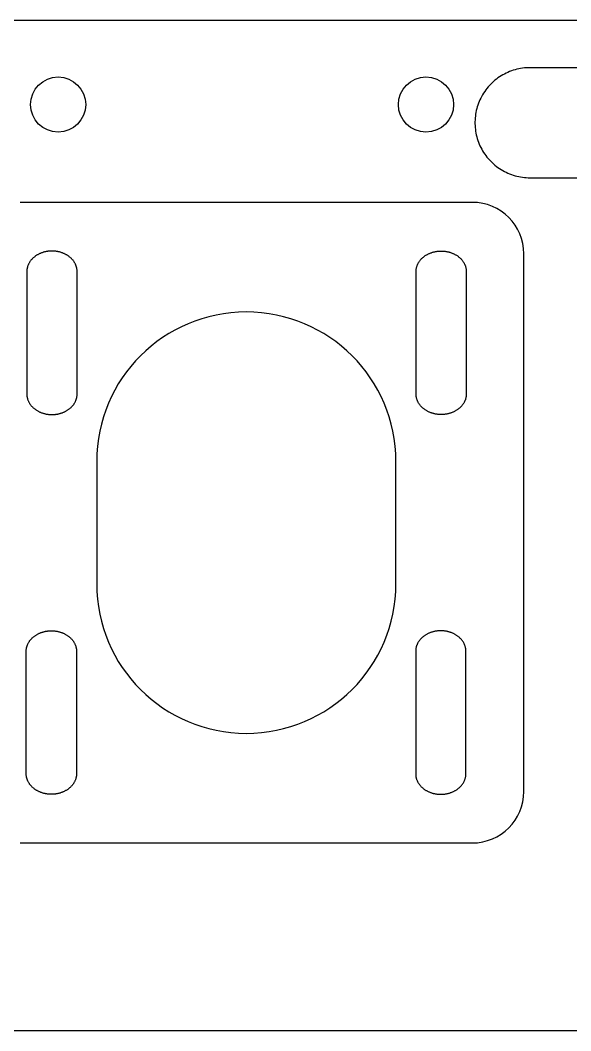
# Model space of a CAD drawing. Extents: x -164 to 318, y -425 to 35.
# Drawn here: x -117.1 to -72.2, y -232.1 to -149.6 of the extents above; entities that cross this region are included whole.
import ezdxf

# ---------------------------------------------------------------- set-up
doc = ezdxf.new("R2010")
doc.units = 0
doc.layers.get('0').update_dxf_attribs({"linetype": 'CONTINUOUS'})

msp = doc.modelspace()

# ---------------------------------------------------------------- linework, layer by layer
at = {"color": 0, "linetype": 'BYBLOCK'}
for p, q in [((-149.172, -149.645), (53.828, -149.645)), ((-78.029, -154.274), (-78.157, -154.362)), ((-77.899, -154.19), (-78.029, -154.274)), ((-77.765, -154.111), (-77.899, -154.19)), ((-77.629, -154.037), (-77.765, -154.111)), ((-77.491, -153.967), (-77.629, -154.037)), ((-77.35, -153.902), (-77.491, -153.967)), ((-77.207, -153.842), (-77.35, -153.902)), ((-77.062, -153.787), (-77.207, -153.842)), ((-76.915, -153.737), (-77.062, -153.787)), ((-76.766, -153.692), (-76.915, -153.737)), ((-76.616, -153.652), (-76.766, -153.692)), ((-76.465, -153.618), (-76.616, -153.652)), ((-76.313, -153.589), (-76.465, -153.618)), ((-76.16, -153.565), (-76.313, -153.589)), ((-76.006, -153.546), (-76.16, -153.565)), ((-75.851, -153.533), (-76.006, -153.546)), ((-75.696, -153.525), (-75.851, -153.533)), ((-75.541, -153.522), (-75.696, -153.525)), ((-58.097, -153.522), (-75.541, -153.522)), ((-78.955, -155.094), (-79.054, -155.214)), ((-78.852, -154.978), (-78.955, -155.094)), ((-78.746, -154.865), (-78.852, -154.978)), ((-78.635, -154.757), (-78.746, -154.865)), ((-78.521, -154.652), (-78.635, -154.757)), ((-78.403, -154.551), (-78.521, -154.652)), ((-78.282, -154.454), (-78.403, -154.551)), ((-78.157, -154.362), (-78.282, -154.454)), ((-79.483, -155.859), (-79.555, -155.996)), ((-79.406, -155.724), (-79.483, -155.859)), ((-79.325, -155.592), (-79.406, -155.724)), ((-79.239, -155.463), (-79.325, -155.592)), ((-79.149, -155.337), (-79.239, -155.463)), ((-79.054, -155.214), (-79.149, -155.337)), ((-79.842, -156.715), (-79.885, -156.865)), ((-79.795, -156.568), (-79.842, -156.715)), ((-79.742, -156.422), (-79.795, -156.568)), ((-79.685, -156.278), (-79.742, -156.422)), ((-79.622, -156.136), (-79.685, -156.278)), ((-79.555, -155.996), (-79.622, -156.136)), ((-80.002, -157.474), (-80.018, -157.628)), ((-79.98, -157.32), (-80.002, -157.474)), ((-79.954, -157.167), (-79.98, -157.32)), ((-79.922, -157.015), (-79.954, -157.167)), ((-79.885, -156.865), (-79.922, -157.015)), ((-80.028, -157.783), (-80.034, -157.938)), ((-80.034, -157.938), (-80.034, -158.093)), ((-80.034, -158.093), (-80.028, -158.248)), ((-80.018, -157.628), (-80.028, -157.783)), ((-80.028, -158.248), (-80.018, -158.403)), ((-80.018, -158.403), (-80.002, -158.557)), ((-80.002, -158.557), (-79.98, -158.71)), ((-79.98, -158.71), (-79.954, -158.863)), ((-79.954, -158.863), (-79.922, -159.015)), ((-79.922, -159.015), (-79.885, -159.166)), ((-79.885, -159.166), (-79.842, -159.315)), ((-79.842, -159.315), (-79.795, -159.463)), ((-79.795, -159.463), (-79.742, -159.609)), ((-79.742, -159.609), (-79.685, -159.753)), ((-79.685, -159.753), (-79.622, -159.895)), ((-79.622, -159.895), (-79.555, -160.034)), ((-79.555, -160.034), (-79.483, -160.172)), ((-79.483, -160.172), (-79.406, -160.306)), ((-79.406, -160.306), (-79.325, -160.439)), ((-79.325, -160.439), (-79.239, -160.568)), ((-79.239, -160.568), (-79.149, -160.694)), ((-79.149, -160.694), (-79.054, -160.817)), ((-79.054, -160.817), (-78.955, -160.936)), ((-78.955, -160.936), (-78.852, -161.052)), ((-78.852, -161.052), (-78.746, -161.165)), ((-78.746, -161.165), (-78.635, -161.274)), ((-78.635, -161.274), (-78.521, -161.379)), ((-78.521, -161.379), (-78.403, -161.479)), ((-78.403, -161.479), (-78.282, -161.576)), ((-78.282, -161.576), (-78.157, -161.669)), ((-78.157, -161.669), (-78.029, -161.757)), ((-78.029, -161.757), (-77.899, -161.84)), ((-77.899, -161.84), (-77.765, -161.919)), ((-77.765, -161.919), (-77.629, -161.994)), ((-77.629, -161.994), (-77.491, -162.064)), ((-77.491, -162.064), (-77.35, -162.128)), ((-77.35, -162.128), (-77.207, -162.188)), ((-77.207, -162.188), (-77.062, -162.243)), ((-77.062, -162.243), (-76.915, -162.293)), ((-76.915, -162.293), (-76.766, -162.338)), ((-76.766, -162.338), (-76.616, -162.378)), ((-76.616, -162.378), (-76.465, -162.412)), ((-76.465, -162.412), (-76.313, -162.442)), ((-76.313, -162.442), (-76.16, -162.466)), ((-76.16, -162.466), (-76.006, -162.484)), ((-76.006, -162.484), (-75.851, -162.498)), ((-75.851, -162.498), (-75.696, -162.506)), ((-75.696, -162.506), (-75.541, -162.509)), ((-75.541, -162.509), (-68.801, -162.509)), ((-80.249, -164.514), (-117.116, -164.514)), ((-116.119, -169.109), (-116.152, -169.143)), ((-116.085, -169.076), (-116.119, -169.109)), ((-116.05, -169.043), (-116.085, -169.076)), ((-116.014, -169.011), (-116.05, -169.043)), ((-115.977, -168.98), (-116.014, -169.011)), ((-115.939, -168.95), (-115.977, -168.98)), ((-115.9, -168.92), (-115.939, -168.95)), ((-115.861, -168.892), (-115.9, -168.92)), ((-115.82, -168.864), (-115.861, -168.892)), ((-115.778, -168.837), (-115.82, -168.864)), ((-115.736, -168.811), (-115.778, -168.837)), ((-115.693, -168.786), (-115.736, -168.811)), ((-115.649, -168.763), (-115.693, -168.786)), ((-115.605, -168.74), (-115.649, -168.763)), ((-115.56, -168.718), (-115.605, -168.74)), ((-115.515, -168.697), (-115.56, -168.718)), ((-115.469, -168.677), (-115.515, -168.697)), ((-115.423, -168.658), (-115.469, -168.677)), ((-115.376, -168.64), (-115.423, -168.658)), ((-115.33, -168.623), (-115.376, -168.64)), ((-115.282, -168.607), (-115.33, -168.623)), ((-115.235, -168.592), (-115.282, -168.607)), ((-115.187, -168.579), (-115.235, -168.592)), ((-115.14, -168.566), (-115.187, -168.579)), ((-115.092, -168.554), (-115.14, -168.566)), ((-115.044, -168.543), (-115.092, -168.554)), ((-114.996, -168.534), (-115.044, -168.543)), ((-114.948, -168.525), (-114.996, -168.534)), ((-114.901, -168.517), (-114.948, -168.525)), ((-114.853, -168.511), (-114.901, -168.517)), ((-114.806, -168.505), (-114.853, -168.511)), ((-114.759, -168.5), (-114.806, -168.505)), ((-114.712, -168.496), (-114.759, -168.5)), ((-114.665, -168.493), (-114.712, -168.496)), ((-114.619, -168.491), (-114.665, -168.493)), ((-114.573, -168.49), (-114.619, -168.491)), ((-114.528, -168.489), (-114.573, -168.49)), ((-114.482, -168.49), (-114.528, -168.489)), ((-114.436, -168.491), (-114.482, -168.49)), ((-114.39, -168.493), (-114.436, -168.491)), ((-114.344, -168.496), (-114.39, -168.493)), ((-114.297, -168.5), (-114.344, -168.496)), ((-114.25, -168.505), (-114.297, -168.5)), ((-114.202, -168.511), (-114.25, -168.505)), ((-114.155, -168.517), (-114.202, -168.511)), ((-114.107, -168.525), (-114.155, -168.517)), ((-114.059, -168.534), (-114.107, -168.525)), ((-114.011, -168.543), (-114.059, -168.534)), ((-113.964, -168.554), (-114.011, -168.543)), ((-113.916, -168.566), (-113.964, -168.554)), ((-113.868, -168.579), (-113.916, -168.566)), ((-113.821, -168.592), (-113.868, -168.579)), ((-113.773, -168.607), (-113.821, -168.592)), ((-113.726, -168.623), (-113.773, -168.607)), ((-113.679, -168.64), (-113.726, -168.623)), ((-113.632, -168.658), (-113.679, -168.64)), ((-113.586, -168.677), (-113.632, -168.658)), ((-113.54, -168.697), (-113.586, -168.677)), ((-113.495, -168.718), (-113.54, -168.697)), ((-113.45, -168.74), (-113.495, -168.718)), ((-113.406, -168.763), (-113.45, -168.74)), ((-113.362, -168.786), (-113.406, -168.763)), ((-113.319, -168.811), (-113.362, -168.786)), ((-113.277, -168.837), (-113.319, -168.811)), ((-113.236, -168.864), (-113.277, -168.837)), ((-113.195, -168.892), (-113.236, -168.864)), ((-113.155, -168.92), (-113.195, -168.892)), ((-113.116, -168.95), (-113.155, -168.92)), ((-113.078, -168.98), (-113.116, -168.95)), ((-113.041, -169.011), (-113.078, -168.98)), ((-113.005, -169.043), (-113.041, -169.011)), ((-112.97, -169.076), (-113.005, -169.043)), ((-112.936, -169.109), (-112.97, -169.076)), ((-112.903, -169.143), (-112.936, -169.109)), ((-84.412, -169.143), (-84.379, -169.109)), ((-84.379, -169.109), (-84.345, -169.076)), ((-84.345, -169.076), (-84.31, -169.043)), ((-84.31, -169.043), (-84.274, -169.011)), ((-84.274, -169.011), (-84.237, -168.98)), ((-84.237, -168.98), (-84.199, -168.95)), ((-84.199, -168.95), (-84.16, -168.92)), ((-84.16, -168.92), (-84.12, -168.892)), ((-84.12, -168.892), (-84.08, -168.864)), ((-84.08, -168.864), (-84.038, -168.837)), ((-84.038, -168.837), (-83.996, -168.811)), ((-83.996, -168.811), (-83.953, -168.786)), ((-83.953, -168.786), (-83.909, -168.763)), ((-83.909, -168.763), (-83.865, -168.74)), ((-83.865, -168.74), (-83.82, -168.718)), ((-83.82, -168.718), (-83.775, -168.697)), ((-83.775, -168.697), (-83.729, -168.677)), ((-83.729, -168.677), (-83.683, -168.658)), ((-83.683, -168.658), (-83.636, -168.64)), ((-83.636, -168.64), (-83.589, -168.623)), ((-83.589, -168.623), (-83.542, -168.607)), ((-83.542, -168.607), (-83.495, -168.592)), ((-83.495, -168.592), (-83.447, -168.579)), ((-83.447, -168.579), (-83.399, -168.566)), ((-83.399, -168.566), (-83.352, -168.554)), ((-83.352, -168.554), (-83.304, -168.543)), ((-83.304, -168.543), (-83.256, -168.534)), ((-83.256, -168.534), (-83.208, -168.525)), ((-83.208, -168.525), (-83.161, -168.517)), ((-83.161, -168.517), (-83.113, -168.511)), ((-83.113, -168.511), (-83.066, -168.505)), ((-83.066, -168.505), (-83.019, -168.5)), ((-83.019, -168.5), (-82.972, -168.496)), ((-82.972, -168.496), (-82.925, -168.493)), ((-82.925, -168.493), (-82.879, -168.491)), ((-82.879, -168.491), (-82.833, -168.49)), ((-82.833, -168.49), (-82.788, -168.489)), ((-82.788, -168.489), (-82.742, -168.49)), ((-82.742, -168.49), (-82.696, -168.491)), ((-82.696, -168.491), (-82.65, -168.493)), ((-82.65, -168.493), (-82.603, -168.496)), ((-82.603, -168.496), (-82.556, -168.5)), ((-82.556, -168.5), (-82.509, -168.505)), ((-82.509, -168.505), (-82.462, -168.511)), ((-82.462, -168.511), (-82.415, -168.517)), ((-82.415, -168.517), (-82.367, -168.525)), ((-82.367, -168.525), (-82.319, -168.534)), ((-82.319, -168.534), (-82.271, -168.543)), ((-82.271, -168.543), (-82.223, -168.554)), ((-82.223, -168.554), (-82.176, -168.566)), ((-82.176, -168.566), (-82.128, -168.579)), ((-82.128, -168.579), (-82.08, -168.592)), ((-82.08, -168.592), (-82.033, -168.607)), ((-82.033, -168.607), (-81.986, -168.623)), ((-81.986, -168.623), (-81.939, -168.64)), ((-81.939, -168.64), (-81.892, -168.658)), ((-81.892, -168.658), (-81.846, -168.677)), ((-81.846, -168.677), (-81.8, -168.697)), ((-81.8, -168.697), (-81.755, -168.718)), ((-81.755, -168.718), (-81.71, -168.74)), ((-81.71, -168.74), (-81.666, -168.763)), ((-81.666, -168.763), (-81.622, -168.786)), ((-81.622, -168.786), (-81.579, -168.811)), ((-81.579, -168.811), (-81.537, -168.837)), ((-81.537, -168.837), (-81.495, -168.864)), ((-81.495, -168.864), (-81.455, -168.892)), ((-81.455, -168.892), (-81.415, -168.92)), ((-81.415, -168.92), (-81.376, -168.95)), ((-81.376, -168.95), (-81.338, -168.98)), ((-81.338, -168.98), (-81.301, -169.011)), ((-81.301, -169.011), (-81.265, -169.043)), ((-81.265, -169.043), (-81.23, -169.076)), ((-81.23, -169.076), (-81.196, -169.109)), ((-81.196, -169.109), (-81.163, -169.143)), ((-76.049, -212.614), (-76.049, -168.714)), ((-116.559, -169.937), (-116.565, -169.976)), ((-116.552, -169.899), (-116.559, -169.937)), ((-116.543, -169.86), (-116.552, -169.899)), ((-116.534, -169.821), (-116.543, -169.86)), ((-116.523, -169.782), (-116.534, -169.821)), ((-116.512, -169.743), (-116.523, -169.782)), ((-116.499, -169.704), (-116.512, -169.743)), ((-116.484, -169.665), (-116.499, -169.704)), ((-116.469, -169.626), (-116.484, -169.665)), ((-116.452, -169.587), (-116.469, -169.626)), ((-116.434, -169.548), (-116.452, -169.587)), ((-116.414, -169.509), (-116.434, -169.548)), ((-116.394, -169.471), (-116.414, -169.509)), ((-116.372, -169.433), (-116.394, -169.471)), ((-116.349, -169.395), (-116.372, -169.433)), ((-116.324, -169.358), (-116.349, -169.395)), ((-116.299, -169.321), (-116.324, -169.358)), ((-116.272, -169.284), (-116.299, -169.321)), ((-116.244, -169.248), (-116.272, -169.284)), ((-116.214, -169.212), (-116.244, -169.248)), ((-116.184, -169.177), (-116.214, -169.212)), ((-116.152, -169.143), (-116.184, -169.177)), ((-112.872, -169.177), (-112.903, -169.143)), ((-112.841, -169.212), (-112.872, -169.177)), ((-112.812, -169.248), (-112.841, -169.212)), ((-112.784, -169.284), (-112.812, -169.248)), ((-112.757, -169.321), (-112.784, -169.284)), ((-112.731, -169.358), (-112.757, -169.321)), ((-112.707, -169.395), (-112.731, -169.358)), ((-112.684, -169.433), (-112.707, -169.395)), ((-112.662, -169.471), (-112.684, -169.433)), ((-112.641, -169.509), (-112.662, -169.471)), ((-112.622, -169.548), (-112.641, -169.509)), ((-112.604, -169.587), (-112.622, -169.548)), ((-112.587, -169.626), (-112.604, -169.587)), ((-112.571, -169.665), (-112.587, -169.626)), ((-112.557, -169.704), (-112.571, -169.665)), ((-112.544, -169.743), (-112.557, -169.704)), ((-112.532, -169.782), (-112.544, -169.743)), ((-112.521, -169.821), (-112.532, -169.782)), ((-112.512, -169.86), (-112.521, -169.821)), ((-112.504, -169.899), (-112.512, -169.86)), ((-112.497, -169.937), (-112.504, -169.899)), ((-112.491, -169.976), (-112.497, -169.937)), ((-84.824, -169.976), (-84.819, -169.937)), ((-84.819, -169.937), (-84.812, -169.899)), ((-84.812, -169.899), (-84.803, -169.86)), ((-84.803, -169.86), (-84.794, -169.821)), ((-84.794, -169.821), (-84.783, -169.782)), ((-84.783, -169.782), (-84.771, -169.743)), ((-84.771, -169.743), (-84.758, -169.704)), ((-84.758, -169.704), (-84.744, -169.665)), ((-84.744, -169.665), (-84.729, -169.626)), ((-84.729, -169.626), (-84.712, -169.587)), ((-84.712, -169.587), (-84.694, -169.548)), ((-84.694, -169.548), (-84.674, -169.509)), ((-84.674, -169.509), (-84.654, -169.471)), ((-84.654, -169.471), (-84.632, -169.433)), ((-84.632, -169.433), (-84.609, -169.395)), ((-84.609, -169.395), (-84.584, -169.358)), ((-84.584, -169.358), (-84.558, -169.321)), ((-84.558, -169.321), (-84.532, -169.284)), ((-84.532, -169.284), (-84.503, -169.248)), ((-84.503, -169.248), (-84.474, -169.212)), ((-84.474, -169.212), (-84.444, -169.177)), ((-84.444, -169.177), (-84.412, -169.143)), ((-81.163, -169.143), (-81.132, -169.177)), ((-81.132, -169.177), (-81.101, -169.212)), ((-81.101, -169.212), (-81.072, -169.248)), ((-81.072, -169.248), (-81.044, -169.284)), ((-81.044, -169.284), (-81.017, -169.321)), ((-81.017, -169.321), (-80.991, -169.358)), ((-80.991, -169.358), (-80.967, -169.395)), ((-80.967, -169.395), (-80.943, -169.433)), ((-80.943, -169.433), (-80.921, -169.471)), ((-80.921, -169.471), (-80.901, -169.509)), ((-80.901, -169.509), (-80.881, -169.548)), ((-80.881, -169.548), (-80.863, -169.587)), ((-80.863, -169.587), (-80.847, -169.626)), ((-80.847, -169.626), (-80.831, -169.665)), ((-80.831, -169.665), (-80.817, -169.704)), ((-80.817, -169.704), (-80.804, -169.743)), ((-80.804, -169.743), (-80.792, -169.782)), ((-80.792, -169.782), (-80.781, -169.821)), ((-80.781, -169.821), (-80.772, -169.86)), ((-80.772, -169.86), (-80.764, -169.899)), ((-80.764, -169.899), (-80.757, -169.937)), ((-80.757, -169.937), (-80.751, -169.976)), ((-116.577, -170.127), (-116.578, -170.164)), ((-116.578, -170.164), (-116.578, -180.164)), ((-116.576, -170.09), (-116.577, -170.127)), ((-116.573, -170.052), (-116.576, -170.09)), ((-116.569, -170.014), (-116.573, -170.052)), ((-116.565, -169.976), (-116.569, -170.014)), ((-112.486, -170.014), (-112.491, -169.976)), ((-112.482, -170.052), (-112.486, -170.014)), ((-112.48, -170.09), (-112.482, -170.052)), ((-112.478, -170.127), (-112.48, -170.09)), ((-112.478, -170.164), (-112.478, -170.127)), ((-112.478, -180.164), (-112.478, -170.164)), ((-84.838, -170.164), (-84.837, -170.127)), ((-84.838, -180.164), (-84.838, -170.164)), ((-84.837, -170.127), (-84.836, -170.09)), ((-84.836, -170.09), (-84.833, -170.052)), ((-84.833, -170.052), (-84.829, -170.014)), ((-84.829, -170.014), (-84.824, -169.976)), ((-80.751, -169.976), (-80.746, -170.014)), ((-80.746, -170.014), (-80.742, -170.052)), ((-80.742, -170.052), (-80.74, -170.09)), ((-80.74, -170.09), (-80.738, -170.127)), ((-80.738, -170.127), (-80.738, -170.164)), ((-80.738, -170.164), (-80.738, -180.164)), ((-116.578, -180.164), (-116.577, -180.202)), ((-116.577, -180.202), (-116.576, -180.239)), ((-116.576, -180.239), (-116.573, -180.277)), ((-116.573, -180.277), (-116.569, -180.315)), ((-116.569, -180.315), (-116.565, -180.353)), ((-116.565, -180.353), (-116.559, -180.392)), ((-116.559, -180.392), (-116.552, -180.43)), ((-116.552, -180.43), (-116.543, -180.469)), ((-116.543, -180.469), (-116.534, -180.508)), ((-116.534, -180.508), (-116.523, -180.547)), ((-116.523, -180.547), (-116.512, -180.586)), ((-116.512, -180.586), (-116.499, -180.625)), ((-116.499, -180.625), (-116.484, -180.664)), ((-116.484, -180.664), (-116.469, -180.703)), ((-112.587, -180.703), (-112.571, -180.664)), ((-112.571, -180.664), (-112.557, -180.625)), ((-112.557, -180.625), (-112.544, -180.586)), ((-112.544, -180.586), (-112.532, -180.547)), ((-112.532, -180.547), (-112.521, -180.508)), ((-112.521, -180.508), (-112.512, -180.469)), ((-112.512, -180.469), (-112.504, -180.43)), ((-112.504, -180.43), (-112.497, -180.392)), ((-112.497, -180.392), (-112.491, -180.353)), ((-112.491, -180.353), (-112.486, -180.315)), ((-112.486, -180.315), (-112.482, -180.277)), ((-112.482, -180.277), (-112.48, -180.239)), ((-112.48, -180.239), (-112.478, -180.202)), ((-112.478, -180.202), (-112.478, -180.164)), ((-84.837, -180.202), (-84.838, -180.164)), ((-84.836, -180.239), (-84.837, -180.202)), ((-84.833, -180.277), (-84.836, -180.239)), ((-84.829, -180.315), (-84.833, -180.277)), ((-84.824, -180.353), (-84.829, -180.315)), ((-84.819, -180.392), (-84.824, -180.353)), ((-84.812, -180.43), (-84.819, -180.392)), ((-84.803, -180.469), (-84.812, -180.43)), ((-84.794, -180.508), (-84.803, -180.469)), ((-84.783, -180.547), (-84.794, -180.508)), ((-84.771, -180.586), (-84.783, -180.547)), ((-84.758, -180.625), (-84.771, -180.586)), ((-84.744, -180.664), (-84.758, -180.625)), ((-84.729, -180.703), (-84.744, -180.664)), ((-80.831, -180.664), (-80.847, -180.703)), ((-80.817, -180.625), (-80.831, -180.664)), ((-80.804, -180.586), (-80.817, -180.625)), ((-80.792, -180.547), (-80.804, -180.586)), ((-80.781, -180.508), (-80.792, -180.547)), ((-80.772, -180.469), (-80.781, -180.508)), ((-80.764, -180.43), (-80.772, -180.469)), ((-80.757, -180.392), (-80.764, -180.43)), ((-80.751, -180.353), (-80.757, -180.392)), ((-80.746, -180.315), (-80.751, -180.353)), ((-80.742, -180.277), (-80.746, -180.315)), ((-80.74, -180.239), (-80.742, -180.277)), ((-80.738, -180.202), (-80.74, -180.239)), ((-80.738, -180.164), (-80.738, -180.202)), ((-116.469, -180.703), (-116.452, -180.742)), ((-116.452, -180.742), (-116.434, -180.781)), ((-116.434, -180.781), (-116.414, -180.82)), ((-116.414, -180.82), (-116.394, -180.858)), ((-116.394, -180.858), (-116.372, -180.896)), ((-116.372, -180.896), (-116.349, -180.934)), ((-116.349, -180.934), (-116.324, -180.971)), ((-116.324, -180.971), (-116.299, -181.008)), ((-116.299, -181.008), (-116.272, -181.045)), ((-116.272, -181.045), (-116.244, -181.081)), ((-116.244, -181.081), (-116.214, -181.117)), ((-116.214, -181.117), (-116.184, -181.152)), ((-116.184, -181.152), (-116.152, -181.186)), ((-116.152, -181.186), (-116.119, -181.22)), ((-116.119, -181.22), (-116.085, -181.253)), ((-116.085, -181.253), (-116.05, -181.286)), ((-116.05, -181.286), (-116.014, -181.318)), ((-116.014, -181.318), (-115.977, -181.349)), ((-115.977, -181.349), (-115.939, -181.379)), ((-115.939, -181.379), (-115.9, -181.409)), ((-115.9, -181.409), (-115.861, -181.437)), ((-115.861, -181.437), (-115.82, -181.465)), ((-115.82, -181.465), (-115.778, -181.492)), ((-115.778, -181.492), (-115.736, -181.518)), ((-113.319, -181.518), (-113.277, -181.492)), ((-113.277, -181.492), (-113.236, -181.465)), ((-113.236, -181.465), (-113.195, -181.437)), ((-113.195, -181.437), (-113.155, -181.409)), ((-113.155, -181.409), (-113.116, -181.379)), ((-113.116, -181.379), (-113.078, -181.349)), ((-113.078, -181.349), (-113.041, -181.318)), ((-113.041, -181.318), (-113.005, -181.286)), ((-113.005, -181.286), (-112.97, -181.253)), ((-112.97, -181.253), (-112.936, -181.22)), ((-112.936, -181.22), (-112.903, -181.186)), ((-112.903, -181.186), (-112.872, -181.152)), ((-112.872, -181.152), (-112.841, -181.117)), ((-112.841, -181.117), (-112.812, -181.081)), ((-112.812, -181.081), (-112.784, -181.045)), ((-112.784, -181.045), (-112.757, -181.008)), ((-112.757, -181.008), (-112.731, -180.971)), ((-112.731, -180.971), (-112.707, -180.934)), ((-112.707, -180.934), (-112.684, -180.896)), ((-112.684, -180.896), (-112.662, -180.858)), ((-112.662, -180.858), (-112.641, -180.82)), ((-112.641, -180.82), (-112.622, -180.781)), ((-112.622, -180.781), (-112.604, -180.742)), ((-112.604, -180.742), (-112.587, -180.703)), ((-84.712, -180.742), (-84.729, -180.703)), ((-84.694, -180.781), (-84.712, -180.742)), ((-84.674, -180.82), (-84.694, -180.781)), ((-84.654, -180.858), (-84.674, -180.82)), ((-84.632, -180.896), (-84.654, -180.858)), ((-84.609, -180.934), (-84.632, -180.896)), ((-84.584, -180.971), (-84.609, -180.934)), ((-84.558, -181.008), (-84.584, -180.971)), ((-84.532, -181.045), (-84.558, -181.008)), ((-84.503, -181.081), (-84.532, -181.045)), ((-84.474, -181.117), (-84.503, -181.081)), ((-84.444, -181.152), (-84.474, -181.117)), ((-84.412, -181.186), (-84.444, -181.152)), ((-84.379, -181.22), (-84.412, -181.186)), ((-84.345, -181.253), (-84.379, -181.22)), ((-84.31, -181.286), (-84.345, -181.253)), ((-84.274, -181.318), (-84.31, -181.286)), ((-84.237, -181.349), (-84.274, -181.318)), ((-84.199, -181.379), (-84.237, -181.349)), ((-84.16, -181.409), (-84.199, -181.379)), ((-84.12, -181.437), (-84.16, -181.409)), ((-84.08, -181.465), (-84.12, -181.437)), ((-84.038, -181.492), (-84.08, -181.465)), ((-83.996, -181.518), (-84.038, -181.492)), ((-81.537, -181.492), (-81.579, -181.518)), ((-81.495, -181.465), (-81.537, -181.492)), ((-81.455, -181.437), (-81.495, -181.465)), ((-81.415, -181.409), (-81.455, -181.437)), ((-81.376, -181.379), (-81.415, -181.409)), ((-81.338, -181.349), (-81.376, -181.379)), ((-81.301, -181.318), (-81.338, -181.349)), ((-81.265, -181.286), (-81.301, -181.318)), ((-81.23, -181.253), (-81.265, -181.286)), ((-81.196, -181.22), (-81.23, -181.253)), ((-81.163, -181.186), (-81.196, -181.22)), ((-81.132, -181.152), (-81.163, -181.186)), ((-81.101, -181.117), (-81.132, -181.152)), ((-81.072, -181.081), (-81.101, -181.117)), ((-81.044, -181.045), (-81.072, -181.081)), ((-81.017, -181.008), (-81.044, -181.045)), ((-80.991, -180.971), (-81.017, -181.008)), ((-80.967, -180.934), (-80.991, -180.971)), ((-80.943, -180.896), (-80.967, -180.934)), ((-80.921, -180.858), (-80.943, -180.896)), ((-80.901, -180.82), (-80.921, -180.858)), ((-80.881, -180.781), (-80.901, -180.82)), ((-80.863, -180.742), (-80.881, -180.781)), ((-80.847, -180.703), (-80.863, -180.742)), ((-115.736, -181.518), (-115.693, -181.542)), ((-115.693, -181.542), (-115.649, -181.566)), ((-115.649, -181.566), (-115.605, -181.589)), ((-115.605, -181.589), (-115.56, -181.611)), ((-115.56, -181.611), (-115.515, -181.632)), ((-115.515, -181.632), (-115.469, -181.652)), ((-115.469, -181.652), (-115.423, -181.671)), ((-115.423, -181.671), (-115.376, -181.689)), ((-115.376, -181.689), (-115.33, -181.706)), ((-115.33, -181.706), (-115.282, -181.722)), ((-115.282, -181.722), (-115.235, -181.737)), ((-115.235, -181.737), (-115.187, -181.75)), ((-115.187, -181.75), (-115.14, -181.763)), ((-115.14, -181.763), (-115.092, -181.775)), ((-115.092, -181.775), (-115.044, -181.786)), ((-115.044, -181.786), (-114.996, -181.795)), ((-114.996, -181.795), (-114.948, -181.804)), ((-114.948, -181.804), (-114.901, -181.812)), ((-114.901, -181.812), (-114.853, -181.818)), ((-114.853, -181.818), (-114.806, -181.824)), ((-114.806, -181.824), (-114.759, -181.829)), ((-114.759, -181.829), (-114.712, -181.833)), ((-114.712, -181.833), (-114.665, -181.836)), ((-114.665, -181.836), (-114.619, -181.838)), ((-114.619, -181.838), (-114.573, -181.839)), ((-114.573, -181.839), (-114.528, -181.839)), ((-114.528, -181.839), (-114.482, -181.839)), ((-114.482, -181.839), (-114.436, -181.838)), ((-114.436, -181.838), (-114.39, -181.836)), ((-114.39, -181.836), (-114.344, -181.833)), ((-114.344, -181.833), (-114.297, -181.829)), ((-114.297, -181.829), (-114.25, -181.824)), ((-114.25, -181.824), (-114.202, -181.818)), ((-114.202, -181.818), (-114.155, -181.812)), ((-114.155, -181.812), (-114.107, -181.804)), ((-114.107, -181.804), (-114.059, -181.795)), ((-114.059, -181.795), (-114.011, -181.786)), ((-114.011, -181.786), (-113.964, -181.775)), ((-113.964, -181.775), (-113.916, -181.763)), ((-113.916, -181.763), (-113.868, -181.75)), ((-113.868, -181.75), (-113.821, -181.737)), ((-113.821, -181.737), (-113.773, -181.722)), ((-113.773, -181.722), (-113.726, -181.706)), ((-113.726, -181.706), (-113.679, -181.689)), ((-113.679, -181.689), (-113.632, -181.671)), ((-113.632, -181.671), (-113.586, -181.652)), ((-113.586, -181.652), (-113.54, -181.632)), ((-113.54, -181.632), (-113.495, -181.611)), ((-113.495, -181.611), (-113.45, -181.589)), ((-113.45, -181.589), (-113.406, -181.566)), ((-113.406, -181.566), (-113.362, -181.542)), ((-113.362, -181.542), (-113.319, -181.518)), ((-83.953, -181.542), (-83.996, -181.518)), ((-83.909, -181.566), (-83.953, -181.542)), ((-83.865, -181.589), (-83.909, -181.566)), ((-83.82, -181.611), (-83.865, -181.589)), ((-83.775, -181.632), (-83.82, -181.611)), ((-83.729, -181.652), (-83.775, -181.632)), ((-83.683, -181.671), (-83.729, -181.652)), ((-83.636, -181.689), (-83.683, -181.671)), ((-83.589, -181.706), (-83.636, -181.689)), ((-83.542, -181.722), (-83.589, -181.706)), ((-83.495, -181.737), (-83.542, -181.722)), ((-83.447, -181.75), (-83.495, -181.737)), ((-83.399, -181.763), (-83.447, -181.75)), ((-83.352, -181.775), (-83.399, -181.763)), ((-83.304, -181.786), (-83.352, -181.775)), ((-83.256, -181.795), (-83.304, -181.786)), ((-83.208, -181.804), (-83.256, -181.795)), ((-83.161, -181.812), (-83.208, -181.804)), ((-83.113, -181.818), (-83.161, -181.812)), ((-83.066, -181.824), (-83.113, -181.818)), ((-83.019, -181.829), (-83.066, -181.824)), ((-82.972, -181.833), (-83.019, -181.829)), ((-82.925, -181.836), (-82.972, -181.833)), ((-82.879, -181.838), (-82.925, -181.836)), ((-82.833, -181.839), (-82.879, -181.838)), ((-82.788, -181.839), (-82.833, -181.839)), ((-82.742, -181.839), (-82.788, -181.839)), ((-82.696, -181.838), (-82.742, -181.839)), ((-82.65, -181.836), (-82.696, -181.838)), ((-82.603, -181.833), (-82.65, -181.836)), ((-82.556, -181.829), (-82.603, -181.833)), ((-82.509, -181.824), (-82.556, -181.829)), ((-82.462, -181.818), (-82.509, -181.824)), ((-82.415, -181.812), (-82.462, -181.818)), ((-82.367, -181.804), (-82.415, -181.812)), ((-82.319, -181.795), (-82.367, -181.804)), ((-82.271, -181.786), (-82.319, -181.795)), ((-82.223, -181.775), (-82.271, -181.786)), ((-82.176, -181.763), (-82.223, -181.775)), ((-82.128, -181.75), (-82.176, -181.763)), ((-82.08, -181.737), (-82.128, -181.75)), ((-82.033, -181.722), (-82.08, -181.737)), ((-81.986, -181.706), (-82.033, -181.722)), ((-81.939, -181.689), (-81.986, -181.706)), ((-81.892, -181.671), (-81.939, -181.689)), ((-81.846, -181.652), (-81.892, -181.671)), ((-81.8, -181.632), (-81.846, -181.652)), ((-81.755, -181.611), (-81.8, -181.632)), ((-81.71, -181.589), (-81.755, -181.611)), ((-81.666, -181.566), (-81.71, -181.589)), ((-81.622, -181.542), (-81.666, -181.566)), ((-81.579, -181.518), (-81.622, -181.542)), ((-110.883, -185.664), (-110.883, -195.664)), ((-86.483, -195.664), (-86.483, -185.664)), ((-115.472, -199.658), (-115.426, -199.64)), ((-115.426, -199.64), (-115.379, -199.623)), ((-115.379, -199.623), (-115.332, -199.607)), ((-115.332, -199.607), (-115.284, -199.592)), ((-115.284, -199.592), (-115.237, -199.579)), ((-115.237, -199.579), (-115.189, -199.566)), ((-115.189, -199.566), (-115.141, -199.554)), ((-115.141, -199.554), (-115.093, -199.543)), ((-115.093, -199.543), (-115.045, -199.534)), ((-115.045, -199.534), (-114.998, -199.525)), ((-114.998, -199.525), (-114.95, -199.517)), ((-114.95, -199.517), (-114.902, -199.511)), ((-114.902, -199.511), (-114.855, -199.505)), ((-114.855, -199.505), (-114.808, -199.5)), ((-114.808, -199.5), (-114.761, -199.496)), ((-114.761, -199.496), (-114.715, -199.493)), ((-114.715, -199.493), (-114.668, -199.491)), ((-114.668, -199.491), (-114.622, -199.49)), ((-114.622, -199.49), (-114.577, -199.489)), ((-114.577, -199.489), (-114.531, -199.49)), ((-114.531, -199.49), (-114.486, -199.491)), ((-114.486, -199.491), (-114.439, -199.493)), ((-114.439, -199.493), (-114.393, -199.496)), ((-114.393, -199.496), (-114.346, -199.5)), ((-114.346, -199.5), (-114.299, -199.505)), ((-114.299, -199.505), (-114.251, -199.511)), ((-114.251, -199.511), (-114.204, -199.517)), ((-114.204, -199.517), (-114.156, -199.525)), ((-114.156, -199.525), (-114.109, -199.534)), ((-114.109, -199.534), (-114.061, -199.543)), ((-114.061, -199.543), (-114.013, -199.554)), ((-114.013, -199.554), (-113.965, -199.566)), ((-113.965, -199.566), (-113.917, -199.579)), ((-113.917, -199.579), (-113.87, -199.592)), ((-113.87, -199.592), (-113.822, -199.607)), ((-113.822, -199.607), (-113.775, -199.623)), ((-113.775, -199.623), (-113.728, -199.64)), ((-113.728, -199.64), (-113.682, -199.658)), ((-83.667, -199.64), (-83.713, -199.658)), ((-83.62, -199.623), (-83.667, -199.64)), ((-83.573, -199.607), (-83.62, -199.623)), ((-83.525, -199.592), (-83.573, -199.607)), ((-83.478, -199.579), (-83.525, -199.592)), ((-83.43, -199.566), (-83.478, -199.579)), ((-83.382, -199.554), (-83.43, -199.566)), ((-83.334, -199.543), (-83.382, -199.554)), ((-83.286, -199.534), (-83.334, -199.543)), ((-83.239, -199.525), (-83.286, -199.534)), ((-83.191, -199.517), (-83.239, -199.525)), ((-83.143, -199.511), (-83.191, -199.517)), ((-83.096, -199.505), (-83.143, -199.511)), ((-83.049, -199.5), (-83.096, -199.505)), ((-83.002, -199.496), (-83.049, -199.5)), ((-82.956, -199.493), (-83.002, -199.496)), ((-82.909, -199.491), (-82.956, -199.493)), ((-82.863, -199.49), (-82.909, -199.491)), ((-82.818, -199.489), (-82.863, -199.49)), ((-82.772, -199.49), (-82.818, -199.489)), ((-82.727, -199.491), (-82.772, -199.49)), ((-82.68, -199.493), (-82.727, -199.491)), ((-82.634, -199.496), (-82.68, -199.493)), ((-82.587, -199.5), (-82.634, -199.496)), ((-82.54, -199.505), (-82.587, -199.5)), ((-82.492, -199.511), (-82.54, -199.505)), ((-82.445, -199.517), (-82.492, -199.511)), ((-82.397, -199.525), (-82.445, -199.517)), ((-82.35, -199.534), (-82.397, -199.525)), ((-82.302, -199.543), (-82.35, -199.534)), ((-82.254, -199.554), (-82.302, -199.543)), ((-82.206, -199.566), (-82.254, -199.554)), ((-82.158, -199.579), (-82.206, -199.566)), ((-82.111, -199.592), (-82.158, -199.579)), ((-82.063, -199.607), (-82.111, -199.592)), ((-82.016, -199.623), (-82.063, -199.607)), ((-81.969, -199.64), (-82.016, -199.623)), ((-81.923, -199.658), (-81.969, -199.64)), ((-116.464, -200.509), (-116.443, -200.471)), ((-116.443, -200.471), (-116.421, -200.433)), ((-116.421, -200.433), (-116.398, -200.395)), ((-116.398, -200.395), (-116.374, -200.358)), ((-116.374, -200.358), (-116.348, -200.321)), ((-116.348, -200.321), (-116.321, -200.284)), ((-116.321, -200.284), (-116.293, -200.248)), ((-116.293, -200.248), (-116.263, -200.212)), ((-116.263, -200.212), (-116.233, -200.177)), ((-116.233, -200.177), (-116.201, -200.143)), ((-116.201, -200.143), (-116.169, -200.109)), ((-116.169, -200.109), (-116.135, -200.076)), ((-116.135, -200.076), (-116.1, -200.043)), ((-116.1, -200.043), (-116.064, -200.011)), ((-116.064, -200.011), (-116.027, -199.98)), ((-116.027, -199.98), (-115.989, -199.95)), ((-115.989, -199.95), (-115.95, -199.92)), ((-115.95, -199.92), (-115.91, -199.892)), ((-115.91, -199.892), (-115.869, -199.864)), ((-115.869, -199.864), (-115.828, -199.837)), ((-115.828, -199.837), (-115.785, -199.811)), ((-115.785, -199.811), (-115.742, -199.786)), ((-115.742, -199.786), (-115.699, -199.763)), ((-115.699, -199.763), (-115.655, -199.74)), ((-115.655, -199.74), (-115.61, -199.718)), ((-115.61, -199.718), (-115.564, -199.697)), ((-115.564, -199.697), (-115.519, -199.677)), ((-115.519, -199.677), (-115.472, -199.658)), ((-113.682, -199.658), (-113.635, -199.677)), ((-113.635, -199.677), (-113.59, -199.697)), ((-113.59, -199.697), (-113.544, -199.718)), ((-113.544, -199.718), (-113.499, -199.74)), ((-113.499, -199.74), (-113.455, -199.763)), ((-113.455, -199.763), (-113.412, -199.786)), ((-113.412, -199.786), (-113.369, -199.811)), ((-113.369, -199.811), (-113.326, -199.837)), ((-113.326, -199.837), (-113.285, -199.864)), ((-113.285, -199.864), (-113.244, -199.892)), ((-113.244, -199.892), (-113.204, -199.92)), ((-113.204, -199.92), (-113.165, -199.95)), ((-113.165, -199.95), (-113.127, -199.98)), ((-113.127, -199.98), (-113.09, -200.011)), ((-113.09, -200.011), (-113.054, -200.043)), ((-113.054, -200.043), (-113.019, -200.076)), ((-113.019, -200.076), (-112.985, -200.109)), ((-112.985, -200.109), (-112.953, -200.143)), ((-112.953, -200.143), (-112.921, -200.177)), ((-112.921, -200.177), (-112.89, -200.212)), ((-112.89, -200.212), (-112.861, -200.248)), ((-112.861, -200.248), (-112.833, -200.284)), ((-112.833, -200.284), (-112.806, -200.321)), ((-112.806, -200.321), (-112.78, -200.358)), ((-112.78, -200.358), (-112.756, -200.395)), ((-112.756, -200.395), (-112.733, -200.433)), ((-112.733, -200.433), (-112.711, -200.471)), ((-112.711, -200.471), (-112.69, -200.509)), ((-84.684, -200.471), (-84.705, -200.509)), ((-84.662, -200.433), (-84.684, -200.471)), ((-84.639, -200.395), (-84.662, -200.433)), ((-84.615, -200.358), (-84.639, -200.395)), ((-84.589, -200.321), (-84.615, -200.358)), ((-84.562, -200.284), (-84.589, -200.321)), ((-84.534, -200.248), (-84.562, -200.284)), ((-84.504, -200.212), (-84.534, -200.248)), ((-84.474, -200.177), (-84.504, -200.212)), ((-84.442, -200.143), (-84.474, -200.177)), ((-84.409, -200.109), (-84.442, -200.143)), ((-84.376, -200.076), (-84.409, -200.109)), ((-84.341, -200.043), (-84.376, -200.076)), ((-84.305, -200.011), (-84.341, -200.043)), ((-84.268, -199.98), (-84.305, -200.011)), ((-84.23, -199.95), (-84.268, -199.98)), ((-84.191, -199.92), (-84.23, -199.95)), ((-84.151, -199.892), (-84.191, -199.92)), ((-84.11, -199.864), (-84.151, -199.892)), ((-84.069, -199.837), (-84.11, -199.864)), ((-84.026, -199.811), (-84.069, -199.837)), ((-83.983, -199.786), (-84.026, -199.811)), ((-83.94, -199.763), (-83.983, -199.786)), ((-83.895, -199.74), (-83.94, -199.763)), ((-83.851, -199.718), (-83.895, -199.74)), ((-83.805, -199.697), (-83.851, -199.718)), ((-83.76, -199.677), (-83.805, -199.697)), ((-83.713, -199.658), (-83.76, -199.677)), ((-81.876, -199.677), (-81.923, -199.658)), ((-81.831, -199.697), (-81.876, -199.677)), ((-81.785, -199.718), (-81.831, -199.697)), ((-81.74, -199.74), (-81.785, -199.718)), ((-81.696, -199.763), (-81.74, -199.74)), ((-81.653, -199.786), (-81.696, -199.763)), ((-81.61, -199.811), (-81.653, -199.786)), ((-81.567, -199.837), (-81.61, -199.811)), ((-81.526, -199.864), (-81.567, -199.837)), ((-81.485, -199.892), (-81.526, -199.864)), ((-81.445, -199.92), (-81.485, -199.892)), ((-81.406, -199.95), (-81.445, -199.92)), ((-81.368, -199.98), (-81.406, -199.95)), ((-81.331, -200.011), (-81.368, -199.98)), ((-81.295, -200.043), (-81.331, -200.011)), ((-81.26, -200.076), (-81.295, -200.043)), ((-81.226, -200.109), (-81.26, -200.076)), ((-81.194, -200.143), (-81.226, -200.109)), ((-81.162, -200.177), (-81.194, -200.143)), ((-81.131, -200.212), (-81.162, -200.177)), ((-81.102, -200.248), (-81.131, -200.212)), ((-81.074, -200.284), (-81.102, -200.248)), ((-81.047, -200.321), (-81.074, -200.284)), ((-81.021, -200.358), (-81.047, -200.321)), ((-80.997, -200.395), (-81.021, -200.358)), ((-80.974, -200.433), (-80.997, -200.395)), ((-80.952, -200.471), (-80.974, -200.433)), ((-80.931, -200.509), (-80.952, -200.471)), ((-116.627, -201.164), (-116.626, -201.127)), ((-116.627, -211.164), (-116.627, -201.164)), ((-116.626, -201.127), (-116.625, -201.09)), ((-116.625, -201.09), (-116.622, -201.052)), ((-116.622, -201.052), (-116.619, -201.014)), ((-116.619, -201.014), (-116.614, -200.976)), ((-116.614, -200.976), (-116.608, -200.937)), ((-116.608, -200.937), (-116.601, -200.899)), ((-116.601, -200.899), (-116.593, -200.86)), ((-116.593, -200.86), (-116.583, -200.821)), ((-116.583, -200.821), (-116.573, -200.782)), ((-116.573, -200.782), (-116.561, -200.743)), ((-116.561, -200.743), (-116.548, -200.704)), ((-116.548, -200.704), (-116.534, -200.665)), ((-116.534, -200.665), (-116.518, -200.626)), ((-116.518, -200.626), (-116.501, -200.587)), ((-116.501, -200.587), (-116.483, -200.548)), ((-116.483, -200.548), (-116.464, -200.509)), ((-112.69, -200.509), (-112.671, -200.548)), ((-112.671, -200.548), (-112.653, -200.587)), ((-112.653, -200.587), (-112.636, -200.626)), ((-112.636, -200.626), (-112.62, -200.665)), ((-112.62, -200.665), (-112.606, -200.704)), ((-112.606, -200.704), (-112.593, -200.743)), ((-112.593, -200.743), (-112.581, -200.782)), ((-112.581, -200.782), (-112.571, -200.821)), ((-112.571, -200.821), (-112.561, -200.86)), ((-112.561, -200.86), (-112.553, -200.899)), ((-112.553, -200.899), (-112.546, -200.937)), ((-112.546, -200.937), (-112.54, -200.976)), ((-112.54, -200.976), (-112.535, -201.014)), ((-112.535, -201.014), (-112.532, -201.052)), ((-112.532, -201.052), (-112.529, -201.09)), ((-112.529, -201.09), (-112.527, -201.127)), ((-112.527, -201.127), (-112.527, -201.164)), ((-112.527, -201.164), (-112.527, -211.164)), ((-84.867, -201.127), (-84.868, -201.164)), ((-84.868, -201.164), (-84.868, -211.164)), ((-84.866, -201.09), (-84.867, -201.127)), ((-84.863, -201.052), (-84.866, -201.09)), ((-84.86, -201.014), (-84.863, -201.052)), ((-84.855, -200.976), (-84.86, -201.014)), ((-84.849, -200.937), (-84.855, -200.976)), ((-84.842, -200.899), (-84.849, -200.937)), ((-84.834, -200.86), (-84.842, -200.899)), ((-84.824, -200.821), (-84.834, -200.86)), ((-84.814, -200.782), (-84.824, -200.821)), ((-84.802, -200.743), (-84.814, -200.782)), ((-84.789, -200.704), (-84.802, -200.743)), ((-84.775, -200.665), (-84.789, -200.704)), ((-84.759, -200.626), (-84.775, -200.665)), ((-84.742, -200.587), (-84.759, -200.626)), ((-84.724, -200.548), (-84.742, -200.587)), ((-84.705, -200.509), (-84.724, -200.548)), ((-80.912, -200.548), (-80.931, -200.509)), ((-80.894, -200.587), (-80.912, -200.548)), ((-80.877, -200.626), (-80.894, -200.587)), ((-80.861, -200.665), (-80.877, -200.626)), ((-80.847, -200.704), (-80.861, -200.665)), ((-80.834, -200.743), (-80.847, -200.704)), ((-80.822, -200.782), (-80.834, -200.743)), ((-80.812, -200.821), (-80.822, -200.782)), ((-80.802, -200.86), (-80.812, -200.821)), ((-80.794, -200.899), (-80.802, -200.86)), ((-80.787, -200.937), (-80.794, -200.899)), ((-80.781, -200.976), (-80.787, -200.937)), ((-80.776, -201.014), (-80.781, -200.976)), ((-80.773, -201.052), (-80.776, -201.014)), ((-80.77, -201.09), (-80.773, -201.052)), ((-80.768, -201.127), (-80.77, -201.09)), ((-80.768, -201.164), (-80.768, -201.127)), ((-80.768, -211.164), (-80.768, -201.164)), ((-116.626, -211.202), (-116.627, -211.164)), ((-116.625, -211.239), (-116.626, -211.202)), ((-112.527, -211.202), (-112.529, -211.239)), ((-112.527, -211.164), (-112.527, -211.202)), ((-84.868, -211.164), (-84.867, -211.202)), ((-84.867, -211.202), (-84.866, -211.239)), ((-80.77, -211.239), (-80.768, -211.202)), ((-80.768, -211.202), (-80.768, -211.164)), ((-116.622, -211.277), (-116.625, -211.239)), ((-116.619, -211.315), (-116.622, -211.277)), ((-116.614, -211.353), (-116.619, -211.315)), ((-116.608, -211.392), (-116.614, -211.353)), ((-116.601, -211.43), (-116.608, -211.392)), ((-116.593, -211.469), (-116.601, -211.43)), ((-116.583, -211.508), (-116.593, -211.469)), ((-116.573, -211.547), (-116.583, -211.508)), ((-116.561, -211.586), (-116.573, -211.547)), ((-116.548, -211.625), (-116.561, -211.586)), ((-116.534, -211.664), (-116.548, -211.625)), ((-116.518, -211.703), (-116.534, -211.664)), ((-116.501, -211.742), (-116.518, -211.703)), ((-116.483, -211.781), (-116.501, -211.742)), ((-116.464, -211.82), (-116.483, -211.781)), ((-116.443, -211.858), (-116.464, -211.82)), ((-116.421, -211.896), (-116.443, -211.858)), ((-116.398, -211.934), (-116.421, -211.896)), ((-116.374, -211.971), (-116.398, -211.934)), ((-116.348, -212.008), (-116.374, -211.971)), ((-116.321, -212.045), (-116.348, -212.008)), ((-112.806, -212.008), (-112.833, -212.045)), ((-112.78, -211.971), (-112.806, -212.008)), ((-112.756, -211.934), (-112.78, -211.971)), ((-112.733, -211.896), (-112.756, -211.934)), ((-112.711, -211.858), (-112.733, -211.896)), ((-112.69, -211.82), (-112.711, -211.858)), ((-112.671, -211.781), (-112.69, -211.82)), ((-112.653, -211.742), (-112.671, -211.781)), ((-112.636, -211.703), (-112.653, -211.742)), ((-112.62, -211.664), (-112.636, -211.703)), ((-112.606, -211.625), (-112.62, -211.664)), ((-112.593, -211.586), (-112.606, -211.625)), ((-112.581, -211.547), (-112.593, -211.586)), ((-112.571, -211.508), (-112.581, -211.547)), ((-112.561, -211.469), (-112.571, -211.508)), ((-112.553, -211.43), (-112.561, -211.469)), ((-112.546, -211.392), (-112.553, -211.43)), ((-112.54, -211.353), (-112.546, -211.392)), ((-112.535, -211.315), (-112.54, -211.353)), ((-112.532, -211.277), (-112.535, -211.315)), ((-112.529, -211.239), (-112.532, -211.277)), ((-84.866, -211.239), (-84.863, -211.277)), ((-84.863, -211.277), (-84.86, -211.315)), ((-84.86, -211.315), (-84.855, -211.353)), ((-84.855, -211.353), (-84.849, -211.392)), ((-84.849, -211.392), (-84.842, -211.43)), ((-84.842, -211.43), (-84.834, -211.469)), ((-84.834, -211.469), (-84.824, -211.508)), ((-84.824, -211.508), (-84.814, -211.547)), ((-84.814, -211.547), (-84.802, -211.586)), ((-84.802, -211.586), (-84.789, -211.625)), ((-84.789, -211.625), (-84.775, -211.664)), ((-84.775, -211.664), (-84.759, -211.703)), ((-84.759, -211.703), (-84.742, -211.742)), ((-84.742, -211.742), (-84.724, -211.781)), ((-84.724, -211.781), (-84.705, -211.82)), ((-84.705, -211.82), (-84.684, -211.858)), ((-84.684, -211.858), (-84.662, -211.896)), ((-84.662, -211.896), (-84.639, -211.934)), ((-84.639, -211.934), (-84.615, -211.971)), ((-84.615, -211.971), (-84.589, -212.008)), ((-84.589, -212.008), (-84.562, -212.045)), ((-81.074, -212.045), (-81.047, -212.008)), ((-81.047, -212.008), (-81.021, -211.971)), ((-81.021, -211.971), (-80.997, -211.934)), ((-80.997, -211.934), (-80.974, -211.896)), ((-80.974, -211.896), (-80.952, -211.858)), ((-80.952, -211.858), (-80.931, -211.82)), ((-80.931, -211.82), (-80.912, -211.781)), ((-80.912, -211.781), (-80.894, -211.742)), ((-80.894, -211.742), (-80.877, -211.703)), ((-80.877, -211.703), (-80.861, -211.664)), ((-80.861, -211.664), (-80.847, -211.625)), ((-80.847, -211.625), (-80.834, -211.586)), ((-80.834, -211.586), (-80.822, -211.547)), ((-80.822, -211.547), (-80.812, -211.508)), ((-80.812, -211.508), (-80.802, -211.469)), ((-80.802, -211.469), (-80.794, -211.43)), ((-80.794, -211.43), (-80.787, -211.392)), ((-80.787, -211.392), (-80.781, -211.353)), ((-80.781, -211.353), (-80.776, -211.315)), ((-80.776, -211.315), (-80.773, -211.277)), ((-80.773, -211.277), (-80.77, -211.239)), ((-116.293, -212.081), (-116.321, -212.045)), ((-116.263, -212.117), (-116.293, -212.081)), ((-116.233, -212.152), (-116.263, -212.117)), ((-116.201, -212.186), (-116.233, -212.152)), ((-116.169, -212.22), (-116.201, -212.186)), ((-116.135, -212.253), (-116.169, -212.22)), ((-116.1, -212.286), (-116.135, -212.253)), ((-116.064, -212.318), (-116.1, -212.286)), ((-116.027, -212.349), (-116.064, -212.318)), ((-115.989, -212.379), (-116.027, -212.349)), ((-115.95, -212.409), (-115.989, -212.379)), ((-115.91, -212.437), (-115.95, -212.409)), ((-115.869, -212.465), (-115.91, -212.437)), ((-115.828, -212.492), (-115.869, -212.465)), ((-115.785, -212.518), (-115.828, -212.492)), ((-115.742, -212.542), (-115.785, -212.518)), ((-115.699, -212.566), (-115.742, -212.542)), ((-115.655, -212.589), (-115.699, -212.566)), ((-115.61, -212.611), (-115.655, -212.589)), ((-115.564, -212.632), (-115.61, -212.611)), ((-115.519, -212.652), (-115.564, -212.632)), ((-115.472, -212.671), (-115.519, -212.652)), ((-115.426, -212.689), (-115.472, -212.671)), ((-115.379, -212.706), (-115.426, -212.689)), ((-115.332, -212.722), (-115.379, -212.706)), ((-115.284, -212.737), (-115.332, -212.722)), ((-115.237, -212.75), (-115.284, -212.737)), ((-115.189, -212.763), (-115.237, -212.75)), ((-115.141, -212.775), (-115.189, -212.763)), ((-115.093, -212.786), (-115.141, -212.775)), ((-115.045, -212.795), (-115.093, -212.786)), ((-114.998, -212.804), (-115.045, -212.795)), ((-114.95, -212.812), (-114.998, -212.804)), ((-114.902, -212.818), (-114.95, -212.812)), ((-114.855, -212.824), (-114.902, -212.818)), ((-114.808, -212.829), (-114.855, -212.824)), ((-114.761, -212.833), (-114.808, -212.829)), ((-114.715, -212.836), (-114.761, -212.833)), ((-114.668, -212.838), (-114.715, -212.836)), ((-114.622, -212.839), (-114.668, -212.838)), ((-114.577, -212.839), (-114.622, -212.839)), ((-114.531, -212.839), (-114.577, -212.839)), ((-114.486, -212.838), (-114.531, -212.839)), ((-114.439, -212.836), (-114.486, -212.838)), ((-114.393, -212.833), (-114.439, -212.836)), ((-114.346, -212.829), (-114.393, -212.833)), ((-114.299, -212.824), (-114.346, -212.829)), ((-114.251, -212.818), (-114.299, -212.824)), ((-114.204, -212.812), (-114.251, -212.818)), ((-114.156, -212.804), (-114.204, -212.812)), ((-114.109, -212.795), (-114.156, -212.804)), ((-114.061, -212.786), (-114.109, -212.795)), ((-114.013, -212.775), (-114.061, -212.786)), ((-113.965, -212.763), (-114.013, -212.775)), ((-113.917, -212.75), (-113.965, -212.763)), ((-113.87, -212.737), (-113.917, -212.75)), ((-113.822, -212.722), (-113.87, -212.737)), ((-113.775, -212.706), (-113.822, -212.722)), ((-113.728, -212.689), (-113.775, -212.706)), ((-113.682, -212.671), (-113.728, -212.689)), ((-113.635, -212.652), (-113.682, -212.671)), ((-113.59, -212.632), (-113.635, -212.652)), ((-113.544, -212.611), (-113.59, -212.632)), ((-113.499, -212.589), (-113.544, -212.611)), ((-113.455, -212.566), (-113.499, -212.589)), ((-113.412, -212.542), (-113.455, -212.566)), ((-113.369, -212.518), (-113.412, -212.542)), ((-113.326, -212.492), (-113.369, -212.518)), ((-113.285, -212.465), (-113.326, -212.492)), ((-113.244, -212.437), (-113.285, -212.465)), ((-113.204, -212.409), (-113.244, -212.437)), ((-113.165, -212.379), (-113.204, -212.409)), ((-113.127, -212.349), (-113.165, -212.379)), ((-113.09, -212.318), (-113.127, -212.349)), ((-113.054, -212.286), (-113.09, -212.318)), ((-113.019, -212.253), (-113.054, -212.286)), ((-112.985, -212.22), (-113.019, -212.253)), ((-112.953, -212.186), (-112.985, -212.22)), ((-112.921, -212.152), (-112.953, -212.186)), ((-112.89, -212.117), (-112.921, -212.152)), ((-112.861, -212.081), (-112.89, -212.117)), ((-112.833, -212.045), (-112.861, -212.081)), ((-84.562, -212.045), (-84.534, -212.081)), ((-84.534, -212.081), (-84.504, -212.117)), ((-84.504, -212.117), (-84.474, -212.152)), ((-84.474, -212.152), (-84.442, -212.186)), ((-84.442, -212.186), (-84.409, -212.22)), ((-84.409, -212.22), (-84.376, -212.253)), ((-84.376, -212.253), (-84.341, -212.286)), ((-84.341, -212.286), (-84.305, -212.318)), ((-84.305, -212.318), (-84.268, -212.349)), ((-84.268, -212.349), (-84.23, -212.379)), ((-84.23, -212.379), (-84.191, -212.409)), ((-84.191, -212.409), (-84.151, -212.437)), ((-84.151, -212.437), (-84.11, -212.465)), ((-84.11, -212.465), (-84.069, -212.492)), ((-84.069, -212.492), (-84.026, -212.518)), ((-84.026, -212.518), (-83.983, -212.542)), ((-83.983, -212.542), (-83.94, -212.566)), ((-83.94, -212.566), (-83.895, -212.589)), ((-83.895, -212.589), (-83.851, -212.611)), ((-83.851, -212.611), (-83.805, -212.632)), ((-83.805, -212.632), (-83.76, -212.652)), ((-83.76, -212.652), (-83.713, -212.671)), ((-83.713, -212.671), (-83.667, -212.689)), ((-83.667, -212.689), (-83.62, -212.706)), ((-83.62, -212.706), (-83.573, -212.722)), ((-83.573, -212.722), (-83.525, -212.737)), ((-83.525, -212.737), (-83.478, -212.75)), ((-83.478, -212.75), (-83.43, -212.763)), ((-83.43, -212.763), (-83.382, -212.775)), ((-83.382, -212.775), (-83.334, -212.786)), ((-83.334, -212.786), (-83.286, -212.795)), ((-83.286, -212.795), (-83.239, -212.804)), ((-83.239, -212.804), (-83.191, -212.812)), ((-83.191, -212.812), (-83.143, -212.818)), ((-83.143, -212.818), (-83.096, -212.824)), ((-83.096, -212.824), (-83.049, -212.829)), ((-83.049, -212.829), (-83.002, -212.833)), ((-83.002, -212.833), (-82.956, -212.836)), ((-82.956, -212.836), (-82.909, -212.838)), ((-82.909, -212.838), (-82.863, -212.839)), ((-82.863, -212.839), (-82.818, -212.839)), ((-82.818, -212.839), (-82.772, -212.839)), ((-82.772, -212.839), (-82.727, -212.838)), ((-82.727, -212.838), (-82.68, -212.836)), ((-82.68, -212.836), (-82.634, -212.833)), ((-82.634, -212.833), (-82.587, -212.829)), ((-82.587, -212.829), (-82.54, -212.824)), ((-82.54, -212.824), (-82.492, -212.818)), ((-82.492, -212.818), (-82.445, -212.812)), ((-82.445, -212.812), (-82.397, -212.804)), ((-82.397, -212.804), (-82.35, -212.795)), ((-82.35, -212.795), (-82.302, -212.786)), ((-82.302, -212.786), (-82.254, -212.775)), ((-82.254, -212.775), (-82.206, -212.763)), ((-82.206, -212.763), (-82.158, -212.75)), ((-82.158, -212.75), (-82.111, -212.737)), ((-82.111, -212.737), (-82.063, -212.722)), ((-82.063, -212.722), (-82.016, -212.706)), ((-82.016, -212.706), (-81.969, -212.689)), ((-81.969, -212.689), (-81.923, -212.671)), ((-81.923, -212.671), (-81.876, -212.652)), ((-81.876, -212.652), (-81.831, -212.632)), ((-81.831, -212.632), (-81.785, -212.611)), ((-81.785, -212.611), (-81.74, -212.589)), ((-81.74, -212.589), (-81.696, -212.566)), ((-81.696, -212.566), (-81.653, -212.542)), ((-81.653, -212.542), (-81.61, -212.518)), ((-81.61, -212.518), (-81.567, -212.492)), ((-81.567, -212.492), (-81.526, -212.465)), ((-81.526, -212.465), (-81.485, -212.437)), ((-81.485, -212.437), (-81.445, -212.409)), ((-81.445, -212.409), (-81.406, -212.379)), ((-81.406, -212.379), (-81.368, -212.349)), ((-81.368, -212.349), (-81.331, -212.318)), ((-81.331, -212.318), (-81.295, -212.286)), ((-81.295, -212.286), (-81.26, -212.253)), ((-81.26, -212.253), (-81.226, -212.22)), ((-81.226, -212.22), (-81.194, -212.186)), ((-81.194, -212.186), (-81.162, -212.152)), ((-81.162, -212.152), (-81.131, -212.117)), ((-81.131, -212.117), (-81.102, -212.081)), ((-81.102, -212.081), (-81.074, -212.045)), ((-117.116, -216.814), (-80.249, -216.814)), ((38.668, -232.147), (-134.012, -232.147))]:
    msp.add_line(p, q, dxfattribs=at)
for centre in [(-114.027, -156.531), (-84.027, -156.531)]:
    msp.add_circle(centre, 2.25, dxfattribs=at)
for centre, radius, start, end in [((-80.249, -168.714), 4.2, 0, 90), ((-98.683, -185.664), 12.2, 360, 180), ((-98.683, -195.664), 12.2, 180, 360), ((-80.249, -212.614), 4.2, 270, 360)]:
    msp.add_arc(centre, radius, start, end, dxfattribs=at)

doc.saveas('drawing.dxf')
